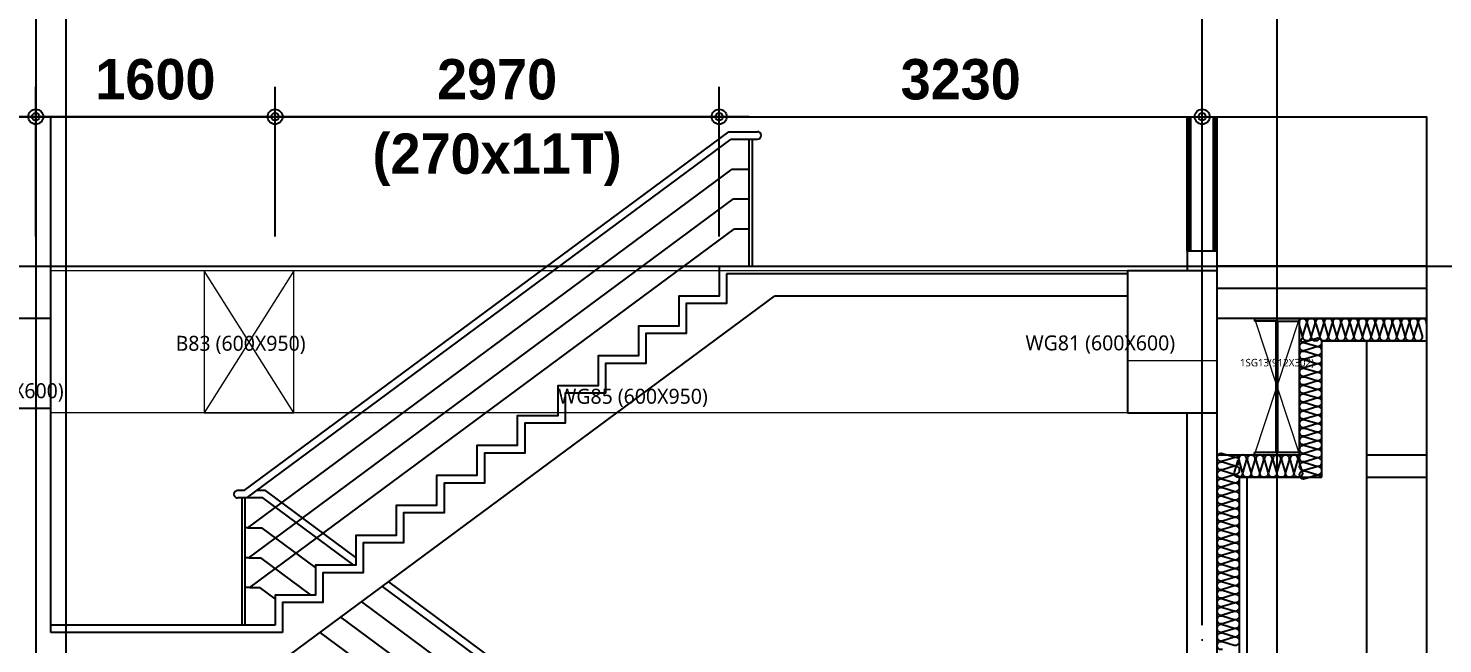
# Model space of a CAD drawing. Header units: millimetres. Extents: x 0 to 168000, y 0 to 59400.
# Drawn here: x 104048 to 113506, y 18977 to 23094 of the extents above; entities that cross this region are included whole.
import ezdxf
from ezdxf.enums import TextEntityAlignment as Align

# ---------------------------------------------------------------- set-up
doc = ezdxf.new("R2010")
doc.units = ezdxf.units.MM
doc.header["$LTSCALE"] = 100
doc.linetypes.add('CEN', pattern=[62, 60, -1, 0, -1])
doc.linetypes.add('주단면도-1$0$STD_CENTER', pattern=[66, 60, -2, 2, -2])
doc.layers.get('Defpoints').update_dxf_attribs({"color": 153})
for name, color, linetype in [('A-ANNO-DIM', 4, 'Continuous'), ('A-CEN', 1, 'CEN'), ('A-ELEV-LIN3', 8, 'Continuous'), ('A-SECT-Hrail1', 8, 'Continuous'), ('A-SECT-Hrail2', 6, 'Continuous'), ('A-WALL-DRY1', 7, 'Continuous'), ('갈바륨 V-115', 141, 'Continuous'), ('저온단열', 160, 'Continuous'), ('주단면도-1$0$A-FIN-TYP1', 6, 'Continuous'), ('주단면도-1$0$A-ST-AXIS-CEN', 252, '주단면도-1$0$STD_CENTER'), ('주단면도-1$0$A-ST-CONC', 2, 'Continuous'), ('주단면도-1$0$A-WALL-MASN', 3, 'Continuous'), ('철골', 2, 'Continuous')]:
    doc.layers.add(name, color=color, linetype=linetype)
doc.layers.add('A-ELEV-LIN2', color=7, linetype='Continuous', lineweight=25)
doc.layers.add('A-XXXX-NPLT', color=144, linetype='Continuous', lineweight=15, plot=False)
doc.layers.add('G(그리드1)', color=185, linetype='Continuous', plot=False)
doc.styles.add('2020음성 1차', font='나눔고딕Bold.ttf')
doc.styles.add('맑은고딕', font='')
doc.styles.get('맑은고딕').set_extended_font_data('Malgun Gothic')
doc.dimstyles.new('SHP 100내부', dxfattribs={"dimscale": 100, "dimtxt": 2.7, "dimasz": 1, "dimexe": 2, "dimexo": 2, "dimgap": 1, "dimtad": 1, "dimdec": 0, "dimzin": 0, "dimdsep": 46, "dimtxsty": '2020음성 1차', "dimblk": 'DIMDOT', "dimcen": 0.09, "dimclrd": 256, "dimclre": 256, "dimclrt": 3, "dimadec": 0, "dimazin": 1, "dimtfac": 1, "dimtdec": 0, "dimtix": 1, "dimtmove": 2, "dimatfit": 0, "dimldrblk": 'DIMDOT', "dimfxl": 1, "dimtolj": 1, "dimtzin": 0, "dimlwd": -1, "dimlwe": -1, "dimarcsym": 0})

# ---------------------------------------------------------------- blocks, each defined once
blk = doc.blocks.new('DIMDOT')
at = {"color": 0}
blk.add_line((-2, 0), (2, 0), dxfattribs=at)
for radius in [0.5, 0.25]:
    blk.add_circle((0, 0), radius, dxfattribs=at)
blk = doc.blocks.new('*D9402')
at = {"layer": 'A-ANNO-DIM'}
for p, q in [((105698, 21702), (105698, 22702)), ((108668, 21702), (108668, 22702)), ((108568, 22502), (105798, 22502))]:
    blk.add_line(p, q, dxfattribs=at)
at = {"layer": 'Defpoints', "color": 0}
for p in [(105698, 22502), (105698, 21502), (108668, 21502)]:
    blk.add_point(p, dxfattribs=at)
at = {"layer": 'A-ANNO-DIM', "linetype": 'ByBlock', "xscale": 100, "yscale": 100, "zscale": 100, "rotation": 180}
blk.add_blockref('DIMDOT', (105698, 22502), dxfattribs=at)
at = {"layer": 'A-ANNO-DIM', "linetype": 'ByBlock', "xscale": 100, "yscale": 100, "zscale": 100}
blk.add_blockref('DIMDOT', (108668, 22502), dxfattribs=at)
at = {"layer": 'A-ANNO-DIM', "color": 3, "char_height": 270, "attachment_point": 5, "style": '2020음성 1차'}
for s, insert in [('\\A1;\\A1;2970', (107183, 22751)), ('\\A1;(270x11T)', (107183, 22214.5))]:
    blk.add_mtext(s, dxfattribs=dict(at, insert=insert))
blk = doc.blocks.new('*D9403')
at = {"layer": 'A-ANNO-DIM'}
for p, q in [((104098, 21702), (104098, 22702)), ((105698, 21702), (105698, 22702)), ((105598, 22502), (104198, 22502))]:
    blk.add_line(p, q, dxfattribs=at)
at = {"layer": 'Defpoints', "color": 0}
for p in [(104098, 22502), (104098, 21502), (105698, 21502)]:
    blk.add_point(p, dxfattribs=at)
at = {"layer": 'A-ANNO-DIM', "linetype": 'ByBlock', "xscale": 100, "yscale": 100, "zscale": 100, "rotation": 180}
blk.add_blockref('DIMDOT', (104098, 22502), dxfattribs=at)
at = {"layer": 'A-ANNO-DIM', "linetype": 'ByBlock', "xscale": 100, "yscale": 100, "zscale": 100}
blk.add_blockref('DIMDOT', (105698, 22502), dxfattribs=at)
at = {"layer": 'A-ANNO-DIM', "color": 3, "insert": (104898, 22751), "char_height": 270, "attachment_point": 5, "style": '2020음성 1차'}
blk.add_mtext('\\A1;1600', dxfattribs=at)
blk = doc.blocks.new('*D9404')
at = {"layer": 'A-ANNO-DIM'}
for p, q in [((108668, 21702), (108668, 22702)), ((111898, 21702), (111898, 22702)), ((108768, 22502), (111798, 22502))]:
    blk.add_line(p, q, dxfattribs=at)
at = {"layer": 'Defpoints', "color": 0}
for p in [(111898, 22502), (108668, 21502), (111898, 21502)]:
    blk.add_point(p, dxfattribs=at)
at = {"layer": 'A-ANNO-DIM', "linetype": 'ByBlock', "xscale": 100, "yscale": 100, "zscale": 100}
for p, rotation in [((108668, 22502), 179.9999999999999), ((111898, 22502), 359.9999999999999)]:
    blk.add_blockref('DIMDOT', p, dxfattribs=dict(at, rotation=rotation))
at = {"layer": 'A-ANNO-DIM', "color": 3, "insert": (110283, 22751), "char_height": 270, "attachment_point": 5, "style": '2020음성 1차'}
blk.add_mtext('\\A1;3230', dxfattribs=at)
blk = doc.blocks.new('*D9412')
at = {"layer": 'A-ANNO-DIM'}
for p, q in [((113598, 21502), (115198, 21502)), ((114998, 21402), (114998, 19202)), ((113598, 19102), (115198, 19102))]:
    blk.add_line(p, q, dxfattribs=at)
at = {"layer": 'Defpoints', "color": 0}
for p in [(113398, 21502), (113398, 19102), (114998, 19102)]:
    blk.add_point(p, dxfattribs=at)
at = {"layer": 'A-ANNO-DIM', "linetype": 'ByBlock', "xscale": 100, "yscale": 100, "zscale": 100}
for p, rotation in [((114998, 21502), 90), ((114998, 19102), 270)]:
    blk.add_blockref('DIMDOT', p, dxfattribs=dict(at, rotation=rotation))
at = {"layer": 'A-ANNO-DIM', "color": 3, "char_height": 270, "attachment_point": 5, "rotation": 90, "style": '2020음성 1차'}
for s, insert in [('\\A1;(200x10R)', (115285.5, 20302)), ('\\A1;\\A1;2400', (114749.5, 20302))]:
    blk.add_mtext(s, dxfattribs=dict(at, insert=insert))
blk = doc.blocks.new('*D9414')
at = {"layer": 'A-ANNO-DIM'}
for p, q in [((113598, 19102), (115198, 19102)), ((114998, 19002), (114998, 16802)), ((113598, 16702), (115198, 16702))]:
    blk.add_line(p, q, dxfattribs=at)
at = {"layer": 'Defpoints', "color": 0}
for p in [(113398, 19102), (113398, 16702), (114998, 16702)]:
    blk.add_point(p, dxfattribs=at)
at = {"layer": 'A-ANNO-DIM', "linetype": 'ByBlock', "xscale": 100, "yscale": 100, "zscale": 100}
for p, rotation in [((114998, 19102), 90), ((114998, 16702), 270)]:
    blk.add_blockref('DIMDOT', p, dxfattribs=dict(at, rotation=rotation))
at = {"layer": 'A-ANNO-DIM', "color": 3, "char_height": 270, "attachment_point": 5, "rotation": 90, "style": '2020음성 1차'}
for s, insert in [('\\A1;(200x10R)', (115285.5, 17902)), ('\\A1;\\A1;2400', (114749.5, 17902))]:
    blk.add_mtext(s, dxfattribs=dict(at, insert=insert))

msp = doc.modelspace()

# ---------------------------------------------------------------- linework, layer by layer
at = {"layer": 'A-CEN'}
for p, q in [((104098, 24102), (104098, 6702)), ((111898, 6702), (111898, 24102))]:
    msp.add_line(p, q, dxfattribs=at)
at = {"layer": 'A-ELEV-LIN2'}
for p, q in [((112998, 12502), (112998, 21002)), ((112998, 20240), (113398, 20240))]:
    msp.add_line(p, q, dxfattribs=at)
at = {"layer": 'A-ELEV-LIN3'}
msp.add_line((112998, 20090), (113398, 20090), dxfattribs=at)
at = {"layer": 'A-SECT-Hrail1'}
for p, q in [((105633.8, 20002), (105576.2, 20002)), ((106238, 19554.5), (105633.8, 20002)), ((105617.3, 19952), (105508.7, 19952)), ((106224.8, 19502), (105617.3, 19952)), ((105515.9, 19752), (105610.1, 19752)), ((105968, 19486.9), (105610.1, 19752)), ((105523.1, 19552), (105602.9, 19552)), ((105940.4, 19302), (105602.9, 19552)), ((108873.8, 17602), (106458.1, 19391.4)), ((105530.3, 19352), (105595.7, 19352)), ((105698, 19276.2), (105595.7, 19352)), ((108789.8, 17602), (106416.1, 19360.3)), ((108868, 17338.8), (106277.5, 19257.6)), ((108868, 17133.4), (106138.9, 19154.9)), ((108868, 16928.1), (106000.3, 19052.3))]:
    msp.add_line(p, q, dxfattribs=at)
at = {"layer": 'A-SECT-Hrail2'}
for p, q in [((105492.2, 20002), (108732.2, 22402)), ((105508.7, 19952), (108748.7, 22352)), ((108732.2, 22402), (108923.8, 22402)), ((108748.7, 22352), (108923.8, 22352)), ((108868, 21502), (108868, 22352)), ((108888, 22352), (108888, 21502)), ((105515.9, 19752), (108755.9, 22152)), ((108755.9, 22152), (108868, 22152)), ((105523.1, 19552), (108763.1, 21952)), ((108763.1, 21952), (108868, 21952)), ((105530.3, 19352), (108770.3, 21752)), ((108770.3, 21752), (108868, 21752)), ((105478, 19102), (105478, 19952)), ((105498, 19102), (105498, 19952)), ((105515.9, 19752), (105498, 19752)), ((105523.1, 19552), (105498, 19552)), ((105530.3, 19352), (105498, 19352))]:
    msp.add_line(p, q, dxfattribs=at)
msp.add_arc((108923.8, 22377), 25, 270, 90, dxfattribs=at)
at = {"layer": 'A-WALL-DRY1'}
for p, q in [((111798, 21602), (111798, 22502)), ((111810.5, 21602), (111810.5, 22502)), ((111823, 21602), (111823, 22502)), ((111973, 21602), (111973, 22502)), ((111985.5, 21602), (111985.5, 22502)), ((111998, 21602), (111998, 22502))]:
    msp.add_line(p, q, dxfattribs=at)
at = {"layer": 'A-XXXX-NPLT'}
for p, q in [((111398, 21472), (104198, 21472)), ((105823, 21472), (105223, 20522)), ((105823, 20522), (105223, 21472)), ((112247, 21152), (112549, 20240)), ((112247, 20240), (112549, 21152)), ((111398, 20522), (104198, 20522))]:
    msp.add_line(p, q, dxfattribs=at)
for points in [[(105223, 20522), (105823, 20522), (105823, 21472), (105223, 21472)], [(111398, 20872), (111998, 20872), (111998, 21472), (111398, 21472)]]:
    msp.add_lwpolyline(points, close=True, dxfattribs=at)
at = {"layer": 'G(그리드1)'}
msp.add_lwpolyline([(94298, 22502), (113398, 22502), (113398, 6702), (94298, 6702)], close=True, dxfattribs=at)
at = {"layer": '갈바륨 V-115'}
msp.add_line((112198, 13102), (112198, 20090), dxfattribs=at)
at = {"layer": '저온단열'}
for p, q in [((112549, 20240), (112549, 21152)), ((112549, 21152), (113398, 21152)), ((112699, 20090), (112699, 21002)), ((112699, 21002), (113398, 21002)), ((111998, 12502), (111998, 20240)), ((111998, 20240), (112549, 20240)), ((112148, 12502), (112148, 20090)), ((112148, 20090), (112699, 20090))]:
    msp.add_line(p, q, dxfattribs=at)
for points in [[(113396.8, 21116.8, 1.34), (113344.3, 21116.8), (113368.2, 21037.2, -1.34), (113315.7, 21037.2), (113339.6, 21116.8), (113339.6, 21116.8, 1.34), (113287.1, 21116.8), (113311, 21037.2, -1.34), (113258.5, 21037.2), (113282.4, 21116.8), (113282.4, 21116.8, 1.34), (113229.9, 21116.8), (113253.8, 21037.2, -1.34), (113201.3, 21037.2), (113225.2, 21116.8), (113225.2, 21116.8, 1.34), (113172.7, 21116.8), (113196.6, 21037.2, -1.34), (113144.1, 21037.2), (113168, 21116.8), (113168, 21116.8, 1.34), (113115.5, 21116.8), (113139.4, 21037.2, -1.34), (113086.9, 21037.2), (113110.8, 21116.8), (113110.8, 21116.8, 1.34), (113058.3, 21116.8), (113082.2, 21037.2, -1.34), (113029.7, 21037.2), (113053.6, 21116.8), (113053.6, 21116.8, 1.34), (113001.1, 21116.8), (113025, 21037.2, -1.34), (112972.5, 21037.2), (112996.4, 21116.8), (112996.4, 21116.8, 1.34), (112943.9, 21116.8), (112967.8, 21037.2, -1.34), (112915.3, 21037.2), (112939.2, 21116.8), (112939.2, 21116.8, 1.34), (112886.7, 21116.8), (112910.6, 21037.2, -1.34), (112858.1, 21037.2), (112882, 21116.8), (112882, 21116.8, 1.34), (112829.5, 21116.8), (112853.4, 21037.2, -1.34), (112800.9, 21037.2), (112824.8, 21116.8), (112824.8, 21116.8, 1.34), (112772.3, 21116.8), (112796.2, 21037.2, -1.34), (112743.7, 21037.2), (112767.6, 21116.8), (112767.6, 21116.8, 1.34), (112715.1, 21116.8), (112738.9, 21037.2, -1.34), (112686.4, 21037.2), (112710.3, 21116.8), (112710.3, 21116.8, 1.34), (112657.8, 21116.8), (112681.7, 21037.2, -1.34), (112629.2, 21037.2), (112653.1, 21116.8), (112653.1, 21116.8, 1.34), (112600.6, 21116.8), (112624.5, 21037.2, -1.34), (112572, 21037.2), (112595.9, 21116.8), (112595.9, 21116.8, 0.807365), (112549, 21142.6)], [(112549, 21098.4), (112567.3, 21037.2, -0.413045), (112549, 21003.2)], [(112696, 20090, 0.3609), (112663.8, 20103.8), (112584.1, 20079.9, -1.34), (112584.1, 20132.4), (112663.8, 20108.5), (112663.8, 20108.5, 1.34), (112663.8, 20161), (112584.1, 20137.1, -1.34), (112584.1, 20189.6), (112663.8, 20165.7), (112663.8, 20165.7, 1.34), (112663.8, 20218.2), (112584.1, 20194.3, -1.34), (112584.1, 20246.8), (112663.8, 20222.9), (112663.8, 20222.9, 1.34), (112663.8, 20275.4), (112584.1, 20251.5, -1.34), (112584.1, 20304), (112663.8, 20280.1), (112663.8, 20280.1, 1.34), (112663.8, 20332.6), (112584.1, 20308.7, -1.34), (112584.1, 20361.2), (112663.8, 20337.3), (112663.8, 20337.3, 1.34), (112663.8, 20389.8), (112584.1, 20365.9, -1.34), (112584.1, 20418.4), (112663.8, 20394.5), (112663.8, 20394.5, 1.34), (112663.8, 20447), (112584.1, 20423.1, -1.34), (112584.1, 20475.6), (112663.8, 20451.7), (112663.8, 20451.7, 1.34), (112663.8, 20504.2), (112584.1, 20480.3, -1.34), (112584.1, 20532.8), (112663.8, 20508.9), (112663.8, 20508.9, 1.34), (112663.8, 20561.4), (112584.1, 20537.5, -1.34), (112584.1, 20590), (112663.8, 20566.1), (112663.8, 20566.1, 1.34), (112663.8, 20618.6), (112584.1, 20594.7, -1.34), (112584.1, 20647.2), (112663.8, 20623.4), (112663.8, 20623.4, 1.34), (112663.8, 20675.9), (112584.1, 20652, -1.34), (112584.1, 20704.5), (112663.8, 20680.6), (112663.8, 20680.6, 1.34), (112663.8, 20733.1), (112584.1, 20709.2, -1.34), (112584.1, 20761.7), (112663.8, 20737.8), (112663.8, 20737.8, 1.34), (112663.8, 20790.3), (112584.1, 20766.4, -1.34), (112584.1, 20818.9), (112663.8, 20795), (112663.8, 20795, 1.34), (112663.8, 20847.5), (112584.1, 20823.6, -1.34), (112584.1, 20876.1), (112663.8, 20852.2), (112663.8, 20852.2, 1.34), (112663.8, 20904.7), (112584.1, 20880.8, -1.34), (112584.1, 20933.3), (112663.8, 20909.4), (112663.8, 20909.4, 1.34), (112663.8, 20961.9), (112584.1, 20938, -1.34), (112584.1, 20990.5), (112663.8, 20966.6), (112663.8, 20966.6, 1.34), (112663.8, 21019.1), (112584.1, 20995.2, -0.274152), (112557.1, 21002)], [(112112.8, 18967.6, 1.34), (112112.8, 19020.1), (112033.1, 18996.3, -1.34), (112033.1, 19048.8), (112112.8, 19024.9), (112112.8, 19024.9, 1.34), (112112.8, 19077.4), (112033.1, 19053.5, -1.34), (112033.1, 19106), (112112.8, 19082.1), (112112.8, 19082.1, 1.34), (112112.8, 19134.6), (112033.1, 19110.7, -1.34), (112033.1, 19163.2), (112112.8, 19139.3), (112112.8, 19139.3, 1.34), (112112.8, 19191.8), (112033.1, 19167.9, -1.34), (112033.1, 19220.4), (112112.8, 19196.5), (112112.8, 19196.5, 1.34), (112112.8, 19249), (112033.1, 19225.1, -1.34), (112033.1, 19277.6), (112112.8, 19253.7), (112112.8, 19253.7, 1.34), (112112.8, 19306.2), (112033.1, 19282.3, -1.34), (112033.1, 19334.8), (112112.8, 19310.9), (112112.8, 19310.9, 1.34), (112112.8, 19363.4), (112033.1, 19339.5, -1.34), (112033.1, 19392), (112112.8, 19368.1), (112112.8, 19368.1, 1.34), (112112.8, 19420.6), (112033.1, 19396.7, -1.34), (112033.1, 19449.2), (112112.8, 19425.3), (112112.8, 19425.3, 1.34), (112112.8, 19477.8), (112033.1, 19453.9, -1.34), (112033.1, 19506.4), (112112.8, 19482.5), (112112.8, 19482.5, 1.34), (112112.8, 19535), (112033.1, 19511.1, -1.34), (112033.1, 19563.6), (112112.8, 19539.7), (112112.8, 19539.7, 1.34), (112112.8, 19592.2), (112033.1, 19568.3, -1.34), (112033.1, 19620.8), (112112.8, 19596.9), (112112.8, 19596.9, 1.34), (112112.8, 19649.4), (112033.1, 19625.5, -1.34), (112033.1, 19678), (112112.8, 19654.1), (112112.8, 19654.1, 1.34), (112112.8, 19706.6), (112033.1, 19682.7, -1.34), (112033.1, 19735.2), (112112.8, 19711.4), (112112.8, 19711.4, 1.34), (112112.8, 19763.9), (112033.1, 19740, -1.34), (112033.1, 19792.5), (112112.8, 19768.6), (112112.8, 19768.6, 1.34), (112112.8, 19821.1), (112033.1, 19797.2, -1.34), (112033.1, 19849.7), (112112.8, 19825.8), (112112.8, 19825.8, 1.34), (112112.8, 19878.3), (112033.1, 19854.4, -1.34), (112033.1, 19906.9), (112112.8, 19883), (112112.8, 19883, 1.34), (112112.8, 19935.5), (112033.1, 19911.6, -1.34), (112033.1, 19964.1), (112112.8, 19940.2), (112112.8, 19940.2, 1.34), (112112.8, 19992.7), (112033.1, 19968.8, -1.34), (112033.1, 20021.3), (112112.8, 19997.4), (112112.8, 19997.4, 1.34), (112112.8, 20049.9), (112033.1, 20026, -1.34), (112033.1, 20078.5), (112112.8, 20054.6), (112112.8, 20054.6, 1.34), (112112.8, 20107.1), (112033.1, 20083.2, -1.34), (112033.1, 20135.7), (112112.8, 20111.8), (112112.8, 20111.8, 1.34), (112112.8, 20164.3), (112033.1, 20140.4, -1.34), (112033.1, 20192.9), (112112.8, 20169), (112112.8, 20169, 1.34), (112112.8, 20221.5), (112033.1, 20197.6, -1.34), (112033.1, 20250.1), (112112.8, 20226.2), (112112.8, 20226.2, 0.361421), (112145, 20240)], [(112549, 20231.2, 0.263821), (112542.9, 20204.8), (112566.8, 20125.2, -1.34), (112514.3, 20125.2), (112538.2, 20204.8), (112538.2, 20204.8, 1.34), (112485.7, 20204.8), (112509.6, 20125.2, -1.34), (112457.1, 20125.2), (112481, 20204.8), (112481, 20204.8, 1.34), (112428.5, 20204.8), (112452.4, 20125.2, -1.34), (112399.9, 20125.2), (112423.8, 20204.8), (112423.8, 20204.8, 1.34), (112371.3, 20204.8), (112395.2, 20125.2, -1.34), (112342.7, 20125.2), (112366.6, 20204.8), (112366.6, 20204.8, 1.34), (112314.1, 20204.8), (112337.9, 20125.2, -1.34), (112285.4, 20125.2), (112309.3, 20204.8), (112309.3, 20204.8, 1.34), (112256.8, 20204.8), (112280.7, 20125.2, -1.34), (112228.2, 20125.2), (112252.1, 20204.8), (112252.1, 20204.8, 1.34), (112199.6, 20204.8), (112223.5, 20125.2, -1.34), (112171, 20125.2), (112194.9, 20204.8), (112194.9, 20204.8, 1.34), (112142.4, 20204.8), (112166.3, 20125.2, -1.34), (112113.8, 20125.2), (112137.7, 20204.8)], [(112033.1, 18939, -1.34), (112033.1, 18991.5), (112112.8, 18967.6)]]:
    msp.add_lwpolyline(points, format="xyb", dxfattribs=at)
at = {"layer": '주단면도-1$0$A-FIN-TYP1'}
for p, q in [((108668, 21502), (111798, 21502)), ((111998, 21502), (112240, 21502)), ((113398, 21502), (111998, 21502)), ((105492.2, 20002), (105448, 20002)), ((105508.7, 19952), (105448, 19952)), ((105698, 19102), (104198, 19102))]:
    msp.add_line(p, q, dxfattribs=at)
msp.add_lwpolyline([(108668, 21502), (108668, 21302), (108398, 21302), (108398, 21102), (108128, 21102), (108128, 20902), (107858, 20902), (107858, 20702), (107588, 20702), (107588, 20502), (107318, 20502), (107318, 20302), (107048, 20302), (107048, 20102), (106778, 20102), (106778, 19902), (106508, 19902), (106508, 19702), (106238, 19702), (106238, 19502), (105968, 19502), (105968, 19302), (105698, 19302), (105698, 19102)], dxfattribs=at)
msp.add_arc((105448, 19977), 25, 90, 270, dxfattribs=at)
at = {"layer": '주단면도-1$0$A-ST-AXIS-CEN', "linetype": 'Continuous'}
for p, q in [((104298, 24102), (104298, 6702)), ((112398, 24102), (112398, 6702)), ((94298, 21502), (114998, 21502))]:
    msp.add_line(p, q, dxfattribs=at)
at = {"layer": '주단면도-1$0$A-ST-CONC'}
for p, q in [((104198, 19052), (104198, 22502)), ((111398, 21452), (108718, 21452)), ((105797.5, 18902), (109037.5, 21302)), ((111398, 21302), (109037.5, 21302)), ((113398, 21352), (111998, 21352)), ((113398, 21152), (111998, 21152)), ((105748, 19052), (104198, 19052))]:
    msp.add_line(p, q, dxfattribs=at)
for points in [[(111998, 21472), (111998, 21602), (111798, 21602), (111798, 21472)], [(108718, 21452), (108718, 21252), (108448, 21252), (108448, 21052), (108178, 21052), (108178, 20852), (107908, 20852), (107908, 20652), (107638, 20652), (107638, 20452), (107368, 20452), (107368, 20252), (107098, 20252), (107098, 20052), (106828, 20052), (106828, 19852), (106558, 19852), (106558, 19652), (106288, 19652), (106288, 19452), (106018, 19452), (106018, 19252), (105748, 19252), (105748, 19052)]]:
    msp.add_lwpolyline(points, dxfattribs=at)
for points in [[(111398, 20522), (111998, 20522), (111998, 21472), (111398, 21472)], [(103598, 20552), (104198, 20552), (104198, 21152), (103598, 21152)]]:
    msp.add_lwpolyline(points, close=True, dxfattribs=at)
at = {"layer": '주단면도-1$0$A-WALL-MASN'}
for p, q in [((111798, 16652), (111798, 20522)), ((111998, 12502), (111998, 20522))]:
    msp.add_line(p, q, dxfattribs=at)
at = {"layer": '철골', "ltscale": 3}
for p, q in [((112247, 21152), (112549, 21152)), ((112247, 21152), (112247, 21135)), ((112392.5, 21135), (112247, 21135)), ((112392.5, 20257), (112392.5, 21135)), ((112403.5, 20257), (112403.5, 21135)), ((112403.5, 21135), (112549, 21135)), ((112549, 21152), (112549, 21135)), ((112392.5, 20257), (112247, 20257)), ((112247, 20240), (112247, 20257)), ((112549, 20257), (112403.5, 20257)), ((112549, 20240), (112549, 20257)), ((112247, 20240), (112549, 20240))]:
    msp.add_line(p, q, dxfattribs=at)

# ---------------------------------------------------------------- texts
at = {"layer": 'A-XXXX-NPLT', "style": '맑은고딕'}
for s, height, p in [('B83 (600X950)', 100, (105467.7, 20976.3)), ('WG81 (600X600)', 100, (111216.7, 20979)), ('1SG13(912X302)', 50, (112398, 20852)), ('B84 (600X600)', 100, (103849.9, 20659)), ('WG85 (600X950)', 100, (108091.6, 20622))]:
    msp.add_text(s, height=height, dxfattribs=at).set_placement(p, align=Align.MIDDLE)

# ---------------------------------------------------------------- dimensions: what is measured, and where the dimension line sits
at = {"layer": 'A-ANNO-DIM'}
dim = msp.add_linear_dim(base=(104098, 22502), p1=(105698, 21502), p2=(104098, 21502), dimstyle='SHP 100내부', override={"dimtxsty": '2020음성 1차', "dimldrblk": 'DIMDOT'}, dxfattribs=at)
dim.commit()
dim.dimension.update_dxf_attribs({"geometry": '*D9403', "text_midpoint": (104898, 22751)})
dim = msp.add_linear_dim(base=(105698, 22502), p1=(108668, 21502), p2=(105698, 21502), text='\\A1;<>\\X(270x11T)', dimstyle='SHP 100내부', override={"dimtxsty": '2020음성 1차', "dimldrblk": 'DIMDOT'}, dxfattribs=at)
dim.commit()
dim.dimension.update_dxf_attribs({"geometry": '*D9402', "text_midpoint": (107183, 22502)})
dim = msp.add_linear_dim(base=(111898, 22502), p1=(108668, 21502), p2=(111898, 21502), angle=180, dimstyle='SHP 100내부', override={"dimtxsty": '2020음성 1차', "dimldrblk": 'DIMDOT'}, dxfattribs=at)
dim.commit()
dim.dimension.update_dxf_attribs({"geometry": '*D9404', "text_midpoint": (110283, 22751)})
for base, p1, p2, picture, middle in [((114998, 19102), (113398, 21502), (113398, 19102), '*D9412', (114998, 20302)), ((114998, 16702), (113398, 19102), (113398, 16702), '*D9414', (114998, 17902))]:
    dim = msp.add_linear_dim(base=base, p1=p1, p2=p2, angle=90, text='\\A1;<>\\X(200x10R)', dimstyle='SHP 100내부', override={"dimtxsty": '2020음성 1차', "dimldrblk": 'DIMDOT'}, dxfattribs=at)
    dim.commit()
    dim.dimension.update_dxf_attribs({"geometry": picture, "text_midpoint": middle})

doc.saveas('drawing.dxf')
